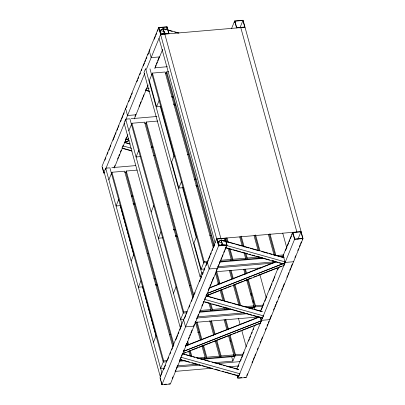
<?xml version="1.0" encoding="UTF-8"?>
<svg xmlns="http://www.w3.org/2000/svg" width="405" height="405" viewBox="0 0 405 405"><rect width="100%" height="100%" fill="white"/><g stroke="black" fill="none" stroke-linecap="round" stroke-linejoin="round"><path stroke-width="0.61" d="M169.037 33.762L167.118 26.776L158.679 27.505L101.989 166.409L103.908 173.396L104.384 172.226M104.885 160.177L105.842 157.839M107.269 154.33L107.988 152.579M108.94 150.24L109.659 148.483M110.135 147.314L110.849 145.562M113 140.297L114.909 135.619M115.384 134.45L116.098 132.698M117.055 130.359L117.769 128.608M118.245 127.438L118.964 125.682M120.634 121.591L121.348 119.834M121.824 118.665L123.019 115.744M123.495 114.574L124.213 112.818M126.36 107.558L127.074 105.801M128.744 101.711L129.463 99.954M129.939 98.785L131.134 95.864M131.61 94.694L132.324 92.942M136.86 81.83L137.573 80.079M138.049 78.909L138.768 77.153M139.72 74.814L140.439 73.062M141.391 70.723L141.866 69.554M143.299 66.045L144.494 63.124M144.97 61.955L145.689 60.198M146.165 59.029L146.878 57.277M147.835 54.938L148.549 53.182M149.506 50.843L149.977 49.688M154.224 39.275L155.409 36.379M155.879 35.225L156.588 33.488M157.53 31.175L158.239 29.438M105.685 168.181L104.11 172.039L160.198 376.407L161.772 372.544L105.685 168.181L109.299 167.867M125.682 119.171L124.107 123.029L180.195 327.397L181.769 323.539L125.682 119.171L129.301 118.862M105.341 169.887L124.426 123.115M125.145 121.358L144.706 73.416M146.377 69.326L160.593 34.491L245.005 27.236M165.787 29.904L166.966 27.013L158.947 27.702L160.744 34.253L168.763 33.564L166.966 27.013M108.869 179.79L111.942 172.262L124.603 171.178L172.869 347.044M128.871 130.78L131.939 123.257L144.6 122.168L192.866 298.034M213.339 247.87L165.073 72.004L152.412 73.092L149.339 80.615L156.532 106.819L160.942 106.439M113.987 167.791L114.939 165.453M117.566 159.023L118.28 157.267M118.756 156.097L119.475 154.345M120.427 152.007L121.146 150.255M122.578 146.747L123.054 145.577M125.677 139.143L126.395 137.391M134.981 116.341L135.7 114.59M139.042 106.404L139.755 104.647M140.231 103.477L140.95 101.726M141.902 99.387L142.621 97.63M143.097 96.461L143.81 94.709M145.481 90.614L146.2 88.862M155.267 66.643L155.981 64.891M156.457 63.722L157.175 61.965M157.651 60.796L159.084 57.287M114.256 167.994L127.858 134.668M134.298 118.883L148.139 84.969M154.821 68.597L162.663 49.385M137.143 170.1L126.289 171.031L125.818 172.191L173.416 345.622M157.748 121.039L146.291 122.021L145.82 123.181L193.413 296.617M168.571 71.705L166.764 71.857L166.288 73.016L213.886 246.453M118.66 199.624L116.063 205.988L120.472 205.608M138.657 150.614L136.06 156.983L140.469 156.603M156.532 106.819L159.13 100.45M131.159 261.012L133.761 254.644M151.161 212.002L153.758 205.639M174.231 155.474L171.634 161.838L178.823 188.041L183.232 187.662M231.579 28.497L234.647 20.974L243.086 20.25L303.011 238.591L246.321 377.495L237.882 378.224L237.082 375.313M234.444 22.331L234.92 21.176L242.939 20.488L244.736 27.039L236.717 27.727L234.92 21.176M239.866 28.006L242.939 20.488M140.95 280.847L138.353 287.211L142.762 286.836M160.952 231.837L158.35 238.206L162.759 237.826M178.823 188.041L181.42 181.673M153.449 342.235L156.052 335.867M173.451 293.225L176.048 286.861M196.521 236.697L193.924 243.061L201.113 269.264L204.895 268.94M111.942 172.262L163.711 360.911L160.643 368.434L164.42 368.11M131.939 123.257L183.713 311.901L180.64 319.429L183.794 319.155M201.113 269.264L204.186 261.736L152.412 73.092M200.105 276.817L201.68 272.96L145.592 68.592L144.018 72.449L200.105 276.817L201.31 276.711M163.605 369.78L164.324 368.024M164.8 366.854L165.513 365.102M167.66 359.837L168.617 357.499M170.049 353.99L170.763 352.239M171.72 349.9L172.434 348.143M172.91 346.974L173.629 345.222M175.775 339.957L177.684 335.284M178.16 334.115L178.878 332.358M179.83 330.019L180.549 328.268M181.025 327.098L181.739 325.342M184.604 318.325L185.794 315.404M186.275 314.234L186.988 312.478M189.135 307.218L189.854 305.461M191.524 301.371L192.238 299.619M192.714 298.45L193.909 295.523M194.385 294.354L195.104 292.602M199.635 281.49L200.348 279.739M200.829 278.569L201.543 276.812M202.5 274.474L203.214 272.722M204.171 270.383L204.647 269.214M206.079 265.705L207.269 262.784M207.745 261.62L208.453 259.883M208.924 258.724L210.104 255.833M210.58 254.679L211.288 252.943M212.23 250.629L212.939 248.893M213.41 247.733L214.118 245.997M225.124 238.13L227.038 245.116L170.353 384.026L161.914 384.75L218.599 245.845L158.679 27.505M223.793 241.258L224.972 238.368L216.953 239.056L218.751 245.607L226.77 244.919L224.972 238.368M172.231 378.564L172.945 376.807M175.092 371.547L175.81 369.79M176.286 368.621L177.719 365.113M180.341 358.683L181.06 356.932M181.536 355.762L182.25 354.005M183.207 351.667L183.921 349.915M185.353 346.407L186.305 344.068M188.457 338.803L189.17 337.051M189.646 335.882L190.365 334.125M190.841 332.956L192.036 330.034M193.701 325.944L194.42 324.187M194.896 323.018L195.615 321.266M196.567 318.927L197.281 317.171M197.761 316.001L198.475 314.25M201.817 306.064L202.53 304.307M203.011 303.137L203.725 301.386M204.682 299.047L205.396 297.29M205.872 296.121L206.59 294.369M208.256 290.279L208.975 288.522M209.927 286.183L210.646 284.432M211.121 283.262L211.835 281.505M212.316 280.336L213.506 277.415M216.371 270.398L217.085 268.642M218.032 266.323L218.74 264.587M219.216 263.432L219.92 261.696M220.867 259.382L221.576 257.646M222.046 256.486L222.755 254.755M223.702 252.436L224.41 250.705M224.881 249.546L226.061 246.655M210.251 310.741L210.727 309.582L208.889 302.889M230.723 260.577L231.194 259.418L228.192 248.462M210.742 303.35L212.412 309.435L211.942 310.594L209.937 303.294M230.045 248.928L232.885 259.271L232.414 260.43L229.073 248.26M204.601 358.516L205.077 357.357L201.903 345.794M224.603 309.506L225.074 308.352L212.412 309.435M245.076 259.342L245.546 258.188L244.043 252.71M203.421 345.04L206.763 357.21L206.292 358.369L202.784 345.592M245.901 253.171L247.232 258.041L246.761 259.2L245.091 253.11M218.953 357.281L219.424 356.122L215.247 340.909M259.423 258.112L259.894 256.952L247.232 258.041M216.771 340.154L221.115 355.98L220.639 357.134L216.133 340.706M233.3 356.051L233.776 354.891L228.43 335.416M253.302 307.041L253.773 305.881L246.594 279.718M214.635 362.677L232.865 361.113L235.462 354.745L230.121 335.274M254.046 309.212L255.464 305.74L248.113 278.964M217.389 266.748L273.334 261.939L273.81 260.785M236.92 368.899L254.578 325.63M260.542 311.015L278.2 267.751M282.493 257.226L292.653 232.328L294.567 239.315L237.882 378.224M238.145 366.758L238.859 365.006M240.529 360.911L241.248 359.159M241.724 357.99L242.914 355.063M243.395 353.894L244.109 352.142M248.645 341.035L249.358 339.279M249.834 338.109L250.553 336.358M251.505 334.019L252.224 332.262M253.176 329.923L253.651 328.754M261.291 310.043L262.718 306.539M263.199 305.37L263.913 303.613M264.87 301.274L265.584 299.523M266.06 298.353L266.779 296.597M269.401 290.167L270.834 286.659M271.309 285.49L272.023 283.733M272.98 281.394L273.694 279.642M274.175 278.473L274.889 276.716M277.754 269.705L278.468 267.948M282.761 257.423L283.242 256.254M285.606 250.462L287.018 246.994M287.494 245.835L288.674 242.944M289.145 241.785L289.853 240.049M290.324 238.894L291.504 235.999M291.98 234.844L292.921 232.531L300.94 231.842L302.738 238.393L302.267 239.547M238.748 376.23L239.942 373.309M260.223 323.61L261.417 320.689M262.369 318.35L263.564 315.424M283.844 265.731L285.277 262.222M297.872 239.36L300.94 231.842M246.766 375.541L247.485 373.79M252.016 362.683L252.735 360.926M253.211 359.756L254.406 356.835M254.882 355.666L255.595 353.909M257.266 349.819L257.98 348.062M260.132 342.802L260.845 341.045M261.321 339.876L262.516 336.955M265.381 329.938L266.095 328.187M267.047 325.848L267.766 324.091M268.242 322.922L268.96 321.17M269.912 318.831L271.345 315.323M273.491 310.058L274.205 308.306M274.686 307.137L275.876 304.211M276.357 303.041L277.071 301.29M278.503 297.781L279.455 295.442M281.602 290.183L282.32 288.426M282.796 287.256L284.229 283.748M286.851 277.319L287.57 275.562M288.046 274.393L288.76 272.641M289.717 270.302L290.431 268.545M290.911 267.376L292.339 263.873M294.946 257.484L295.655 255.747M297.781 250.538L298.49 248.802M299.432 246.488L300.14 244.757M300.616 243.597L301.32 241.861M178.944 33.013L163.185 28.593L160.081 30.375L161.281 34.739M161.357 34.496L160.253 30.476L163.109 28.841L164.926 29.352M161.833 34.222L164.212 32.856L163.109 28.841M162.314 34.147L164.384 32.962L167.417 33.812M284.219 257.615L221.191 239.947L218.087 241.729L219.135 245.546M219.363 245.85L218.26 241.831L221.115 240.195L225.357 241.385M219.839 245.577L222.218 244.21L221.115 240.195M220.32 245.501L222.391 244.316L225.418 245.167M125.494 139.948L128.436 138.793M125.459 140.069L128.4 138.915M124.406 142.282L128.527 140.667M124.537 142.509L129.246 140.662M209.42 287.788L275.324 261.929M208.96 288.249L276.038 261.924M207.117 293.417L283.024 263.63M207.087 293.544L284.755 263.063L284.457 261.969M207.208 295.291L222.507 289.286M223.687 288.826L226.628 287.671M227.807 287.211L230.749 286.051M233.103 285.13L243.106 281.207M244.281 280.741L247.222 279.587M248.402 279.126L251.343 277.972M253.697 277.05L256.638 275.891M257.813 275.43L277.233 267.811M278.407 267.351L281.353 266.196M206.16 295.979L283.834 265.498M185.799 345.673L259.352 316.806M185.925 345.9L259.478 317.034M183.495 351.302L261.169 320.821M183.465 351.424L261.139 320.942L260.086 317.12M182.412 353.636L185.353 352.482M187.707 351.555L190.061 350.634M191.828 349.94L197.711 347.632M198.885 347.171L211.243 342.321M212.423 341.86L215.364 340.706M216.538 340.24L231.837 334.236M233.017 333.776L235.958 332.621M237.138 332.161L240.666 330.774M242.433 330.08L252.436 326.157M253.611 325.696L256.552 324.542M257.732 324.076L259.494 323.382M182.539 353.864L260.8 323.149M159.59 56.908L151.151 57.632L149.232 50.645M154.826 67.797L167.356 66.724M165.23 73.108L166.485 73.001M171.7 96.689L172.96 96.582M172.095 97.215L173.35 97.104M173.436 104.247L175.325 104.085M174.17 105.3L175.431 105.194M135.969 114.787L127.529 115.511L125.611 108.525M131.159 118.7L156.841 116.493M144.757 123.272L146.018 123.166M151.232 146.853L152.488 146.747M150.994 147.43L152.877 147.268M153.697 155.464L154.958 155.358M187.52 154.33L188.776 154.224M111.785 167.655L135.589 165.61M124.76 172.282L126.016 172.171M194.354 179.223L195.61 179.111M194.744 179.744L196 179.638M195.726 185.47L197.615 185.308M196.46 186.528L197.721 186.416M131.23 195.863L132.486 195.752M131.625 196.385L132.881 196.278M132.967 203.421L134.85 203.259M133.701 204.474L134.956 204.368M167.047 204.495L168.308 204.388M173.254 229.438L175.137 229.276M173.644 229.964L174.899 229.858M175.259 235.634L176.514 235.528M175.36 236.743L177.248 236.581M209.81 235.553L211.071 235.447M301.092 231.604L216.68 238.859L159.995 377.764L161.914 384.75M302.738 238.393L294.718 239.082L292.921 232.531M218.599 245.845L227.038 245.116M294.567 239.315L303.011 238.591M147.05 253.505L148.306 253.393M204.186 261.736L207.8 261.427M220.345 260.349L231.194 259.418M232.885 259.271L245.546 258.188M283.773 254.902L275.937 255.575L269.922 233.665M207.33 262.587L203.71 262.896L151.941 74.252M219.869 261.508L262.921 257.808M279.08 256.421L283.298 256.056M219.91 262.065L264.541 258.228M217.49 267.857L272.924 263.093M217.596 268.257L209.157 268.986L207.238 262M293.564 261.731L285.125 262.455L283.206 255.469M201.68 272.96L202.885 272.854M215.921 271.735L261.655 267.806M153.88 278.392L155.14 278.286M154.275 278.918L155.53 278.812M155.257 284.644L157.145 284.482M155.991 285.697L157.251 285.591M189.343 285.717L190.598 285.611M217.627 283.287L219.515 283.125M246.544 280.802L247.799 280.695M183.713 311.901L187.333 311.592M199.873 310.513L210.727 309.582M227.969 308.099L226.765 308.205L226.289 309.364L225.787 307.537M244.129 306.712L253.773 305.881M255.464 305.74L263.301 305.066M186.857 312.751L183.242 313.06L131.468 124.416M199.675 311.647L230.511 309M246.67 307.613L262.83 306.22M199.437 312.23L232.126 309.42M248.468 308.013L254.755 307.476M197.549 316.857L244.063 312.863M197.022 318.021L247.415 313.693M195.387 322.37L258.036 316.988M193.975 326.141L185.536 326.865L183.617 319.879M269.943 319.616L261.503 320.34L260.704 317.429M169.341 334.727L170.596 334.616M197.625 332.297L199.513 332.135M163.711 360.911L167.331 360.602M179.871 359.524L181.076 359.417M197.235 358.03L205.077 357.357M206.763 357.21L219.424 356.122M221.115 355.98L233.776 354.891M235.462 354.745L243.299 354.071M166.86 361.756L163.24 362.07L111.466 173.421M179.4 360.678L184.224 360.268M200.384 358.876L242.828 355.231M179.44 361.235L185.095 360.749M201.437 359.346L234.753 356.481M177.547 365.867L197.032 364.191M177.02 367.026L199.7 365.082M217.338 363.563L240.013 361.614M175.39 371.375L211.096 368.307M229.265 366.748L238.039 365.993M164.531 384.299L166.379 384.142M168.85 383.93L170.08 383.824M239.269 377.88L241.734 377.668M244.2 377.455L246.053 377.298M168.566 30.37L172.201 31.387M174.626 32.066L178.261 33.088M160.253 30.476L164.496 31.666M146.64 88.022L149.065 88.7M145.435 90.062L149.07 91.079M145.36 90.31L149.602 91.5M124.249 142.216L130.309 143.917M124.775 142.631L129.625 143.993M123.019 145.901L131.509 148.281M121.814 147.946L131.509 150.665M122.34 148.362L132.04 151.08M227.175 241.891L234.449 243.931M235.659 244.271L241.719 245.972M242.934 246.311L248.994 248.007M250.204 248.346L259.296 250.898M261.721 251.576L267.781 253.272M268.991 253.616L272.023 254.461M273.233 254.801L275.056 255.312M276.266 255.651L279.298 256.502M280.508 256.841L282.325 257.352M218.26 241.831L221.894 242.848M226.633 245.506L285.419 261.979M226.03 247.718L232.09 249.414M233.3 249.753L240.575 251.794M241.785 252.133L247.845 253.834M249.06 254.173L250.877 254.679M252.087 255.018L255.12 255.869M256.33 256.208L262.394 257.909M263.604 258.248L269.664 259.944M272.089 260.628L278.149 262.324M279.364 262.663L281.181 263.174M225.955 247.961L284.74 264.44M206.479 295.858L262.238 311.485M206.403 296.101L208.221 296.612M209.436 296.951L212.463 297.802M213.678 298.141L215.495 298.652M216.705 298.991L222.765 300.687M223.98 301.026L231.25 303.067M232.465 303.406L238.525 305.107M239.735 305.446L245.8 307.142M247.01 307.481L253.069 309.182M254.284 309.521L262.162 311.728M204.647 299.376L263.437 315.849M205.259 301.927L210.104 303.284M212.529 303.963L214.346 304.474M215.561 304.813L221.621 306.514M222.831 306.853L228.896 308.549M230.106 308.888L244.65 312.969M245.865 313.308L251.925 315.004M253.135 315.343L259.195 317.044M260.41 317.383L262.227 317.895M203.361 301.664L262.759 318.31M182.25 353.57L238.616 369.365M182.782 353.985L184.599 354.496M185.814 354.836L191.874 356.532M193.084 356.871L194.901 357.382M196.116 357.721L199.144 358.572M200.359 358.911L202.176 359.422M204.601 360.101L209.446 361.457M211.871 362.141L217.936 363.837M219.145 364.176L222.178 365.026M223.388 365.366L225.205 365.877M226.42 366.216L232.48 367.912M233.69 368.251L238.54 369.613M181.025 357.256L239.816 373.734M180.422 359.468L182.24 359.979M183.455 360.318L189.515 362.019M191.94 362.698L197.999 364.394M199.209 364.733L201.032 365.244M202.242 365.583L205.274 366.434M206.484 366.773L212.544 368.474M214.969 369.152L219.819 370.509M222.244 371.188L224.061 371.699M225.271 372.038L231.331 373.739M232.546 374.078L238.606 375.774M179.739 359.544L238.53 376.022M240.783 27.601L296.87 231.969M234.647 20.974L236.566 27.96M282.751 233.189L286.76 247.794M269.274 234.186L275.127 255.514M268.399 234.419L274.079 255.109M273 260.724L273.334 261.939M255.57 234.9L259.914 250.72M254.932 235.447L259.109 250.665M254.051 235.654L258.061 250.26M259.772 274.225L266.287 297.958M241.223 236.13L244.23 247.085M240.58 236.682L243.253 246.417M239.699 236.885L242.205 246.012M245.44 269.224L246.61 273.486M244.635 269.168L245.972 274.033M247.475 279.511L254.988 306.894M250.908 293.463L251.409 295.291M252.912 300.773L253.414 302.601M243.754 269.371L245.091 274.241M251.692 307.841L252.026 309.061M227.038 237.973L228.207 242.236M226.233 237.917L227.402 242.175M225.352 238.12L226.355 241.77M231.093 270.459L233.432 278.979M234.935 284.457L240.778 305.755M230.288 270.398L232.622 278.918M234.292 285.004L239.973 305.694M164.815 34.126L220.902 238.494M163.185 28.593L164.384 32.962M221.191 239.947L222.391 244.316M229.402 270.606L231.741 279.126M233.412 285.211L238.925 305.289M238.439 318.365L240.109 324.451M241.78 330.536L246.286 346.964M159.018 38.348L215.106 242.716M166.764 71.857L214.528 245.901M216.741 271.694L220.082 283.865M221.753 289.95L224.76 300.9M216.103 272.241L219.277 283.804M220.948 289.889L223.95 300.844M215.389 273.056L218.563 284.619M220.062 290.091L222.902 300.439M225.777 319.449L228.45 329.189M225.134 320.001L227.807 329.736M229.306 335.188L234.991 355.904M230.237 340.033L230.739 341.86M224.086 319.596L226.927 329.943M237.219 375.01L237.872 377.389M231.695 356.845L232.865 361.113M149.982 68.84L151.652 74.94M160.193 106.049L174.089 156.684M182.458 187.191L196.354 237.821M208.403 294.83L208.904 296.657M207.598 294.774L208.099 296.597M211.425 320.684L215.101 334.069M210.787 321.231L214.463 334.621M209.739 320.831L213.749 335.436M146.291 122.021L193.722 294.85M197.078 321.914L201.918 339.562M196.435 322.466L201.28 340.114M195.387 322.061L200.232 339.709M129.904 118.807L131.412 124.3M187.738 341.405L188.74 345.055M190.244 350.533L191.914 356.618M187.267 342.564L187.93 344.999M189.601 351.084L190.937 355.949M186.548 343.374L187.049 345.202M188.72 351.287L189.889 355.55M126.289 171.031L173.887 344.463M109.902 167.817L111.578 173.917M120.285 205.639L133.847 255.054M142.55 286.775L156.112 336.19M102.424 167.204L103.898 172.565M160.264 377.961L160.922 380.346M161.246 381.535L162.061 384.512"/></g></svg>
